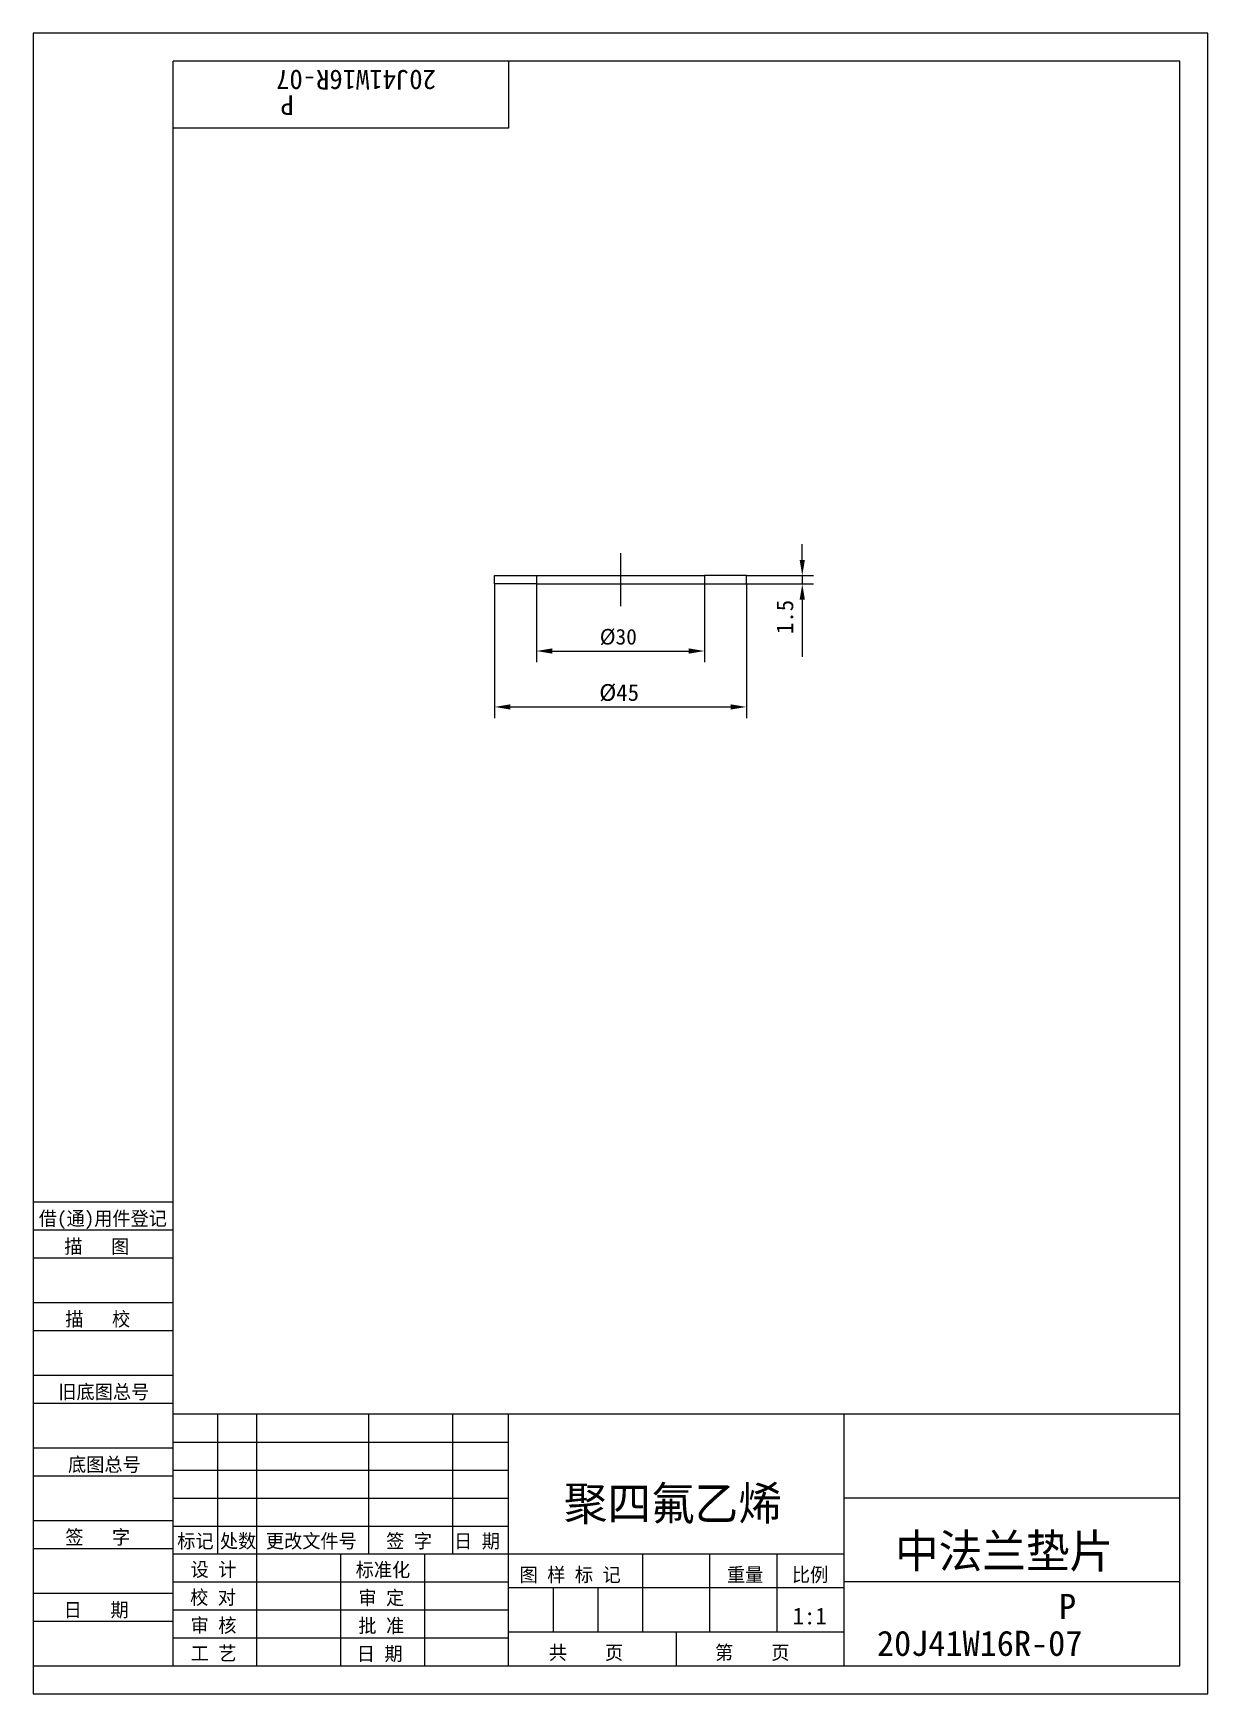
# Model space of a CAD drawing. Header units: metres. Extents: x 0 to 210, y 0 to 297.
import ezdxf

# ---------------------------------------------------------------- set-up
doc = ezdxf.new("R2010")
doc.units = ezdxf.units.M
for name, color, linetype in [('C', 6, 'Continuous'), ('D', 1, 'Continuous'), ('FL', 5, 'Continuous'), ('T', 7, 'Continuous'), ('TL', 4, 'Continuous')]:
    doc.layers.add(name, color=color, linetype=linetype)

# ---------------------------------------------------------------- blocks, each defined once
blk = doc.blocks.new('TUKUN4')
at = {"layer": 'FL'}
for p, q in [((0, 297), (0, 0)), ((210, 297), (0, 297)), ((210, 0), (210, 297)), ((0, 78), (25, 78)), ((0, 70), (25, 70)), ((0, 65), (25, 65)), ((0, 57), (25, 57)), ((0, 52), (25, 52)), ((33, 25), (33, 50)), ((40, 5), (40, 50)), ((60, 25), (60, 50)), ((75, 25), (75, 50)), ((25, 45), (85, 45)), ((0, 44), (25, 44)), ((0, 39), (25, 39)), ((25, 40), (85, 40)), ((25, 35), (85, 35)), ((0, 31), (25, 31)), ((25, 30), (85, 30)), ((0, 26), (25, 26)), ((70, 5), (70, 25)), ((0, 18), (25, 18)), ((25, 20), (85, 20)), ((25, 15), (85, 15)), ((0, 13), (25, 13)), ((25, 10), (85, 10)), ((0, 0), (210, 0))]:
    blk.add_line(p, q, dxfattribs=at)
at = {"layer": 'TL'}
for p, q in [((25, 5), (25, 292)), ((205, 292), (25, 292)), ((85, 292), (85, 280)), ((205, 5), (205, 292)), ((85, 280), (25, 280)), ((0, 88), (25, 88)), ((0, 83), (25, 83)), ((205, 50), (25, 50)), ((85, 5), (85, 50)), ((145, 5), (145, 50)), ((205, 35), (145, 35)), ((145, 25), (25, 25)), ((55, 5), (55, 25)), ((109, 11), (109, 25)), ((121, 11), (121, 25)), ((133, 11), (133, 25)), ((85, 19), (145, 19)), ((93, 11), (93, 19)), ((101, 11), (101, 19)), ((205, 20), (145, 20)), ((145, 11), (85, 11)), ((115, 5), (115, 11)), ((0, 5), (205, 5))]:
    blk.add_line(p, q, dxfattribs=at)
at = {"layer": 'T'}
for s, p in [('借(通)用件登记', (1, 83.76)), ('描   图', (5.56, 78.76)), ('描   校', (5.74, 65.76)), ('旧底图总号', (4.49, 52.76)), ('底图总号', (6.22, 39.76)), ('签   字', (5.74, 26.76)), ('标记', (25.75, 26.07)), ('处数', (33.38, 26.07)), ('更改文件号', (41.61, 26.07)), ('签 字', (63.1, 26.07)), ('日 期', (75.23, 26.07)), ('设 计', (28.14, 20.99)), ('标准化', (57.65, 20.93)), ('图 样 标 记', (86.95, 20.04)), ('重量', (124.03, 20.04)), ('比例', (135.64, 20.04)), ('校 对', (28.05, 15.99)), ('审 定', (58.13, 15.93)), ('日   期', (5.45, 13.76)), ('审 核', (28.14, 10.99)), ('批 准', (58.13, 10.93)), ('共    页', (92.18, 6.13)), ('第    页', (121.9, 6.13)), ('工 艺', (28.14, 5.99)), ('日 期', (57.84, 5.93))]:
    blk.add_text(s, height=2.5, dxfattribs=at).set_placement(p)

msp = doc.modelspace()

# ---------------------------------------------------------------- linework, layer by layer
at = {"layer": 'C'}
msp.add_lwpolyline([(105, 204), (105, 194.5)], dxfattribs=at)
at = {"layer": 'D'}
for p, q in [((137.5, 202.8), (137.5, 205.6)), ((127.5, 200), (139.5, 200)), ((137.5, 200), (137.5, 198.5)), ((82.5, 198.5), (82.5, 174.5)), ((90, 198.5), (90, 184.5)), ((120, 198.5), (120, 184.5)), ((127.5, 198.5), (127.5, 174.5)), ((127.5, 198.5), (139.5, 198.5)), ((137.5, 195.7), (137.5, 192.9)), ((137.5, 192.9), (137.5, 185.48)), ((92.8, 186.5), (117.2, 186.5)), ((85.3, 176.5), (124.7, 176.5))]:
    msp.add_line(p, q, dxfattribs=at)
for points in [[(137.03, 202.8), (137.97, 202.8), (137.5, 200)], [(137.03, 195.7), (137.97, 195.7), (137.5, 198.5)], [(92.8, 186.97), (92.8, 186.03), (90, 186.5)], [(117.2, 186.97), (117.2, 186.03), (120, 186.5)], [(85.3, 176.97), (85.3, 176.03), (82.5, 176.5)], [(124.7, 176.97), (124.7, 176.03), (127.5, 176.5)]]:
    msp.add_solid(points, dxfattribs=at)
at = {"layer": 'TL'}
for points in [[(90, 198.5), (82.5, 198.5), (82.5, 200), (90, 200), (90, 198.5)], [(90, 200), (120, 200)], [(120, 200), (120, 198.5), (127.5, 198.5), (127.5, 200), (120, 200)], [(90, 198.5), (120, 198.5)]]:
    msp.add_lwpolyline(points, dxfattribs=at)

# ---------------------------------------------------------------- block references
at = {"layer": 'D'}
msp.add_blockref('TUKUN4', (0, 0), dxfattribs=at)

# ---------------------------------------------------------------- texts
for s, height, rotation, p in [('20J41W16R-07', 3.5, 180, (72, 290.42)), ('P', 3.5, 180, (46.6, 285.86)), ('1.5', 3, 90, (135.88, 189.53))]:
    msp.add_text(s, height=height, rotation=rotation, dxfattribs=at).set_placement(p)
for s, height, p in [('%%C30', 2.8, (101.29, 187.66)), ('%%c45', 3, (101.21, 177.59)), ('聚四氟乙烯', 6, (94.85, 31.07)), ('中法兰垫片', 6, (154.08, 22.52)), ('P', 4.5, (183.4, 13.37)), ('1:1', 3, (135.76, 12.41)), ('20J41W16R-07', 4.5, (150.85, 6.78))]:
    msp.add_text(s, height=height, dxfattribs=at).set_placement(p)

doc.saveas('drawing.dxf')
